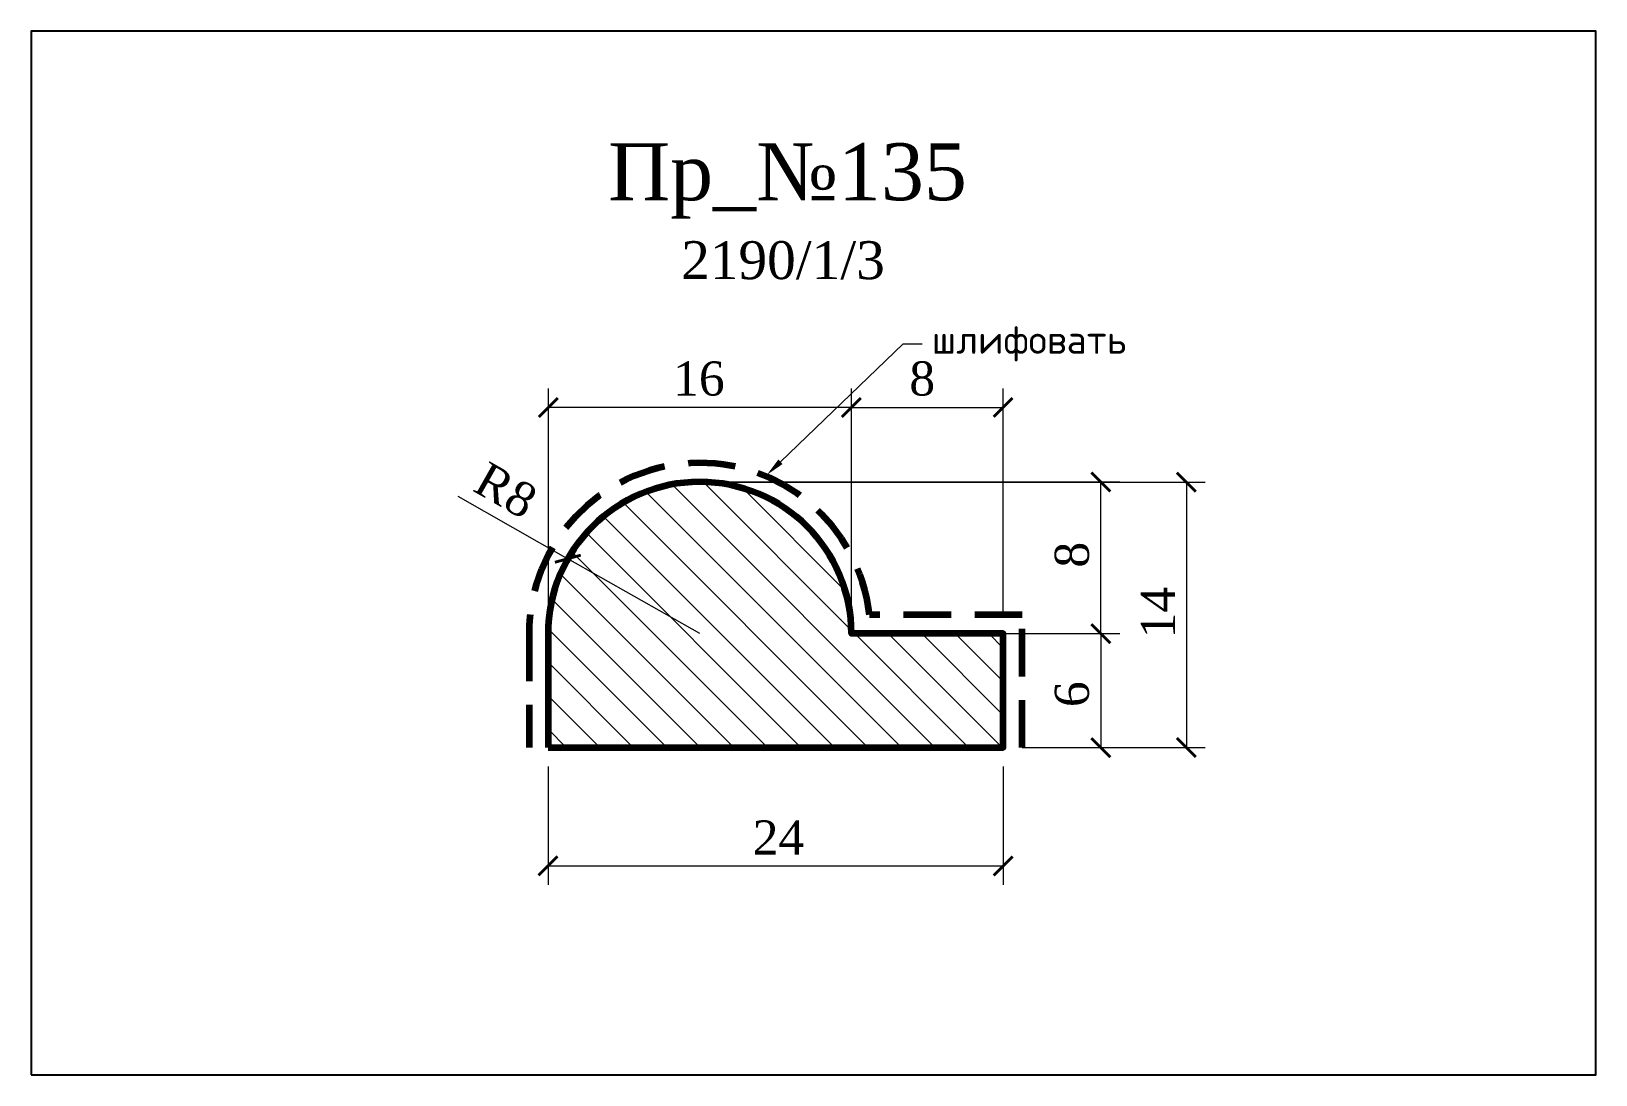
# Model space of a CAD drawing. Header units: millimetres. Extents: x 305012.9 to 305095.4, y -90941.9 to -90886.9.
import ezdxf
from ezdxf import colors
from ezdxf.entities.mleader import LeaderData, LeaderLine
from ezdxf.math import Vec2, Vec3

# ---------------------------------------------------------------- set-up
doc = ezdxf.new("R2010")
doc.units = ezdxf.units.MM
doc.header["$MEASUREMENT"] = 0
doc.linetypes.add('HIDDEN', pattern=[0.375, 0.25, -0.125])
doc.layers.add('Outside panel', color=7, linetype='Continuous', lineweight=18, true_color=0x7f5e57)
doc.layers.add('линия 50', color=1, linetype='Continuous', lineweight=211)
doc.layers.add('служебный слой РАЗМЕРЫ', color=7, linetype='Continuous', lineweight=9)
doc.layers.add('размеры в модели', color=7, linetype='Continuous')
doc.styles.add('ELECT', font='times.ttf')
doc.styles.get("Standard").update_dxf_attribs({"font": 'times.ttf'})
doc.styles.add('ЕСКД профили текст', font='isocpeur.ttf')
doc.dimstyles.new('M_1', dxfattribs={"dimtxt": 1.8, "dimasz": 1, "dimexe": 1, "dimexo": 1, "dimgap": 0.6, "dimtad": 1, "dimdec": 0, "dimdsep": 46, "dimtxsty": 'Standard', "dimblk": 'ARCHTICK', "dimcen": -5, "dimclrd": 7, "dimclre": 7, "dimclrt": 7, "dimadec": 0, "dimazin": 0, "dimtfac": 1, "dimtdec": 0, "dimtmove": 0, "dimatfit": 3, "dimfxl": 1, "dimtolj": 1, "dimtzin": 0, "dimlwd": 5, "dimlwe": 5, "dimarcsym": 0})

# ---------------------------------------------------------------- blocks, each defined once
blk = doc.blocks.new('_ArchTick')
at = {"color": 0, "linetype": 'ByBlock', "const_width": 0.15}
blk.add_lwpolyline([(-0.5, -0.5), (0.5, 0.5)], dxfattribs=at)
blk = doc.blocks.new('*D8')
at = {"layer": 'Defpoints', "color": 0, "ltscale": 1000, "transparency": 16777216}
for p in [(305041.179, -90914.695), (305048.136, -90918.645)]:
    blk.add_point(p, dxfattribs=at)
at = {"layer": 'размеры в модели', "color": 7, "lineweight": 5, "ltscale": 1000, "transparency": 16777216}
for p in [(305035.374, -90911.399), (305048.136, -90918.645)]:
    blk.add_line(p, (305041.179, -90914.695), dxfattribs=at)
at = {"layer": 'размеры в модели', "color": 7, "lineweight": 5, "ltscale": 1000, "transparency": 16777216, "rotation": 330.4144305825287}
blk.add_blockref('_ArchTick', (305041.179, -90914.695), dxfattribs=at)
at = {"layer": 'размеры в модели', "color": 7, "ltscale": 1000, "transparency": 16777216, "insert": (305037.906, -90911.094), "char_height": 1.8, "attachment_point": 5, "rotation": 330.41443}
blk.add_mtext('\\A1;R8', dxfattribs=at)
blk = doc.blocks.new('*D7')
at = {"layer": 'Defpoints', "color": 0, "ltscale": 1000, "transparency": 16777216}
for p in [(305048.226, -90910.645), (305069.287, -90910.645), (305056.136, -90918.645)]:
    blk.add_point(p, dxfattribs=at)
at = {"layer": 'размеры в модели', "color": 7, "lineweight": 5, "ltscale": 1000, "transparency": 16777216}
for p, q in [((305049.226, -90910.645), (305070.287, -90910.645)), ((305069.287, -90918.645), (305069.287, -90910.645)), ((305057.136, -90918.645), (305070.287, -90918.645))]:
    blk.add_line(p, q, dxfattribs=at)
for p, rotation in [((305069.287, -90910.645), 90), ((305069.287, -90918.645), 270)]:
    blk.add_blockref('_ArchTick', p, dxfattribs=dict(at, rotation=rotation))
at = {"layer": 'размеры в модели', "color": 7, "ltscale": 1000, "transparency": 16777216, "insert": (305067.771, -90914.485), "char_height": 1.8, "attachment_point": 5, "rotation": 90}
blk.add_mtext('\\A1;8', dxfattribs=at)
blk = doc.blocks.new('*D6')
at = {"layer": 'Defpoints', "color": 0, "ltscale": 1000, "transparency": 16777216}
for p in [(305064.136, -90918.645), (305064.136, -90924.65), (305069.287, -90924.65)]:
    blk.add_point(p, dxfattribs=at)
at = {"layer": 'размеры в модели', "color": 7, "lineweight": 5, "ltscale": 1000, "transparency": 16777216}
for p, q in [((305065.136, -90918.645), (305070.287, -90918.645)), ((305069.287, -90918.645), (305069.287, -90924.65)), ((305065.136, -90924.65), (305070.287, -90924.65))]:
    blk.add_line(p, q, dxfattribs=at)
for p, rotation in [((305069.287, -90918.645), 90), ((305069.287, -90924.65), 270)]:
    blk.add_blockref('_ArchTick', p, dxfattribs=dict(at, rotation=rotation))
at = {"layer": 'размеры в модели', "color": 7, "ltscale": 1000, "transparency": 16777216, "insert": (305067.771, -90921.836), "char_height": 1.8, "attachment_point": 5, "rotation": 90}
blk.add_mtext('\\A1;6', dxfattribs=at)
blk = doc.blocks.new('*D5')
at = {"layer": 'Defpoints', "color": 0, "ltscale": 1000, "transparency": 16777216}
for p in [(305040.152, -90906.723), (305040.152, -90918.142), (305056.136, -90918.645)]:
    blk.add_point(p, dxfattribs=at)
at = {"layer": 'размеры в модели', "color": 7, "lineweight": 5, "ltscale": 1000, "transparency": 16777216}
for p, q in [((305040.152, -90917.142), (305040.152, -90905.723)), ((305056.136, -90917.645), (305056.136, -90905.723)), ((305056.136, -90906.723), (305040.152, -90906.723))]:
    blk.add_line(p, q, dxfattribs=at)
at = {"layer": 'размеры в модели', "color": 7, "lineweight": 5, "ltscale": 1000, "transparency": 16777216, "rotation": 180}
blk.add_blockref('_ArchTick', (305040.152, -90906.723), dxfattribs=at)
at = {"layer": 'размеры в модели', "color": 7, "lineweight": 5, "ltscale": 1000, "transparency": 16777216}
blk.add_blockref('_ArchTick', (305056.136, -90906.723), dxfattribs=at)
at = {"layer": 'размеры в модели', "color": 7, "ltscale": 1000, "transparency": 16777216, "insert": (305048.091, -90905.207), "char_height": 1.8, "attachment_point": 5}
blk.add_mtext('\\A1;16', dxfattribs=at)
blk = doc.blocks.new('*D4')
at = {"layer": 'Defpoints', "color": 0, "ltscale": 1000, "transparency": 16777216}
for p in [(305064.136, -90906.723), (305056.136, -90918.645), (305064.136, -90918.645)]:
    blk.add_point(p, dxfattribs=at)
at = {"layer": 'размеры в модели', "color": 7, "lineweight": 5, "ltscale": 1000, "transparency": 16777216}
for p, q in [((305056.136, -90917.645), (305056.136, -90905.723)), ((305064.136, -90917.645), (305064.136, -90905.723)), ((305056.136, -90906.723), (305064.136, -90906.723))]:
    blk.add_line(p, q, dxfattribs=at)
at = {"layer": 'размеры в модели', "color": 7, "lineweight": 5, "ltscale": 1000, "transparency": 16777216, "rotation": 180}
blk.add_blockref('_ArchTick', (305056.136, -90906.723), dxfattribs=at)
at = {"layer": 'размеры в модели', "color": 7, "lineweight": 5, "ltscale": 1000, "transparency": 16777216}
blk.add_blockref('_ArchTick', (305064.136, -90906.723), dxfattribs=at)
at = {"layer": 'размеры в модели', "color": 7, "ltscale": 1000, "transparency": 16777216, "insert": (305059.867, -90905.207), "char_height": 1.8, "attachment_point": 5}
blk.add_mtext('\\A1;8', dxfattribs=at)
blk = doc.blocks.new('*D3')
at = {"layer": 'Defpoints', "color": 0, "ltscale": 1000, "transparency": 16777216}
for p in [(305047.783, -90910.653), (305064.136, -90924.645), (305073.797, -90924.645)]:
    blk.add_point(p, dxfattribs=at)
at = {"layer": 'размеры в модели', "color": 7, "lineweight": 5, "ltscale": 1000, "transparency": 16777216}
for p, q in [((305048.783, -90910.653), (305074.797, -90910.653)), ((305073.797, -90910.653), (305073.797, -90924.645)), ((305065.136, -90924.645), (305074.797, -90924.645))]:
    blk.add_line(p, q, dxfattribs=at)
for p, rotation in [((305073.797, -90910.653), 90), ((305073.797, -90924.645), 270)]:
    blk.add_blockref('_ArchTick', p, dxfattribs=dict(at, rotation=rotation))
at = {"layer": 'размеры в модели', "color": 7, "ltscale": 1000, "transparency": 16777216, "insert": (305072.297, -90917.537), "char_height": 1.8, "attachment_point": 5, "rotation": 90}
blk.add_mtext('\\A1;14', dxfattribs=at)
blk = doc.blocks.new('*D2')
at = {"layer": 'Defpoints', "color": 0, "ltscale": 1000, "transparency": 16777216}
for p in [(305040.136, -90924.645), (305064.136, -90924.645), (305064.136, -90930.887)]:
    blk.add_point(p, dxfattribs=at)
at = {"layer": 'размеры в модели', "color": 7, "lineweight": 5, "ltscale": 1000, "transparency": 16777216}
for p, q in [((305040.136, -90925.645), (305040.136, -90931.887)), ((305064.136, -90925.645), (305064.136, -90931.887)), ((305040.136, -90930.887), (305064.136, -90930.887))]:
    blk.add_line(p, q, dxfattribs=at)
at = {"layer": 'размеры в модели', "color": 7, "lineweight": 5, "ltscale": 1000, "transparency": 16777216, "rotation": 180}
blk.add_blockref('_ArchTick', (305040.136, -90930.887), dxfattribs=at)
at = {"layer": 'размеры в модели', "color": 7, "lineweight": 5, "ltscale": 1000, "transparency": 16777216}
blk.add_blockref('_ArchTick', (305064.136, -90930.887), dxfattribs=at)
at = {"layer": 'размеры в модели', "color": 7, "ltscale": 1000, "transparency": 16777216, "insert": (305052.288, -90929.387), "char_height": 1.8, "attachment_point": 5}
blk.add_mtext('\\A1;24', dxfattribs=at)

msp = doc.modelspace()

# ---------------------------------------------------------------- hatches: boundary and pattern name
at = {"layer": 'Outside panel', "ltscale": 1000}
h = msp.add_hatch(dxfattribs=at)
h.set_pattern_fill('ANSI31', color=256, scale=10, angle=90)
h.set_pattern_definition([(135, (-5152.093, -266.9017), (-0.8838834765, -0.8838834765), [])])
h.paths.add_polyline_path([(305040.136, -90918.645), (305040.136, -90924.645), (305064.136, -90924.645), (305064.136, -90918.645), (305056.136, -90918.645, 1)])

# ---------------------------------------------------------------- linework, layer by layer
at = {"color": 6, "ltscale": 1000}
msp.add_lwpolyline([(305012.885, -90941.893), (305095.385, -90941.893), (305095.385, -90886.893), (305012.885, -90886.893)], close=True, dxfattribs=at)
at = {"layer": 'линия 50', "color": 1, "linetype": 'HIDDEN', "ltscale": 10, "true_color": 0xff0909}
msp.add_lwpolyline([(305065.136, -90924.645), (305065.136, -90917.645), (305057.08, -90917.645, 0.945824), (305039.136, -90918.645), (305039.136, -90924.645)], format="xyb", dxfattribs=at)
at = {"layer": 'линия 50', "color": 7}
msp.add_lwpolyline([(305040.136, -90924.645), (305064.136, -90924.645), (305064.136, -90918.645), (305056.136, -90918.645, 1), (305040.136, -90918.645)], format="xyb", close=True, dxfattribs=at)

# ---------------------------------------------------------------- texts
at = {"color": 5, "ltscale": 1000, "style": 'ELECT'}
msp.add_text('Пр_№135', height=3, dxfattribs=at).set_placement((305043.301, -90895.795))
at = {"color": 7, "ltscale": 1000, "style": 'ELECT'}
msp.add_text('2190/1/3', height=2, dxfattribs=at).set_placement((305047.158, -90899.956))

# ---------------------------------------------------------------- dimensions: what is measured, and where the dimension line sits
at = {"layer": 'размеры в модели', "color": 0, "ltscale": 1000}
for base, p1, p2, picture, middle in [((305040.152, -90906.723), (305056.136, -90918.645), (305040.152, -90918.142), '*D5', (305048.091, -90906.723)), ((305064.136, -90906.723), (305056.136, -90918.645), (305064.136, -90918.645), '*D4', (305059.867, -90906.723)), ((305064.136, -90930.887), (305040.136, -90924.645), (305064.136, -90924.645), '*D2', (305052.288, -90930.887))]:
    dim = msp.add_linear_dim(base=base, p1=p1, p2=p2, dimstyle='M_1', override={"dimtxt": 1.8}, dxfattribs=at)
    dim.commit()
    dim.dimension.update_dxf_attribs({"geometry": picture, "text_midpoint": middle, "dimtype": 128})
dim = msp.add_radius_dim(center=(305048.136, -90918.645), mpoint=(305041.179, -90914.695), dimstyle='M_1', override={"dimtxt": 1.8}, dxfattribs=at)
dim.commit()
dim.dimension.update_dxf_attribs({"geometry": '*D8', "text_midpoint": (305037.158, -90912.412), "dimtype": 132})
for base, p1, p2, picture, middle in [((305073.797, -90924.645), (305047.783, -90910.653), (305064.136, -90924.645), '*D3', (305073.797, -90917.537)), ((305069.287, -90910.645), (305056.136, -90918.645), (305048.226, -90910.645), '*D7', (305069.287, -90914.485)), ((305069.287, -90924.65), (305064.136, -90918.645), (305064.136, -90924.65), '*D6', (305069.287, -90921.836))]:
    dim = msp.add_linear_dim(base=base, p1=p1, p2=p2, angle=90, dimstyle='M_1', override={"dimtxt": 1.8}, dxfattribs=at)
    dim.commit()
    dim.dimension.update_dxf_attribs({"geometry": picture, "text_midpoint": middle, "dimtype": 128})

# ---------------------------------------------------------------- leaders
at = {"layer": 'служебный слой РАЗМЕРЫ'}
ml = msp.add_multileader_mtext('Standard', dxfattribs=at)
ml.set_content('\\A1;шлифовать', color=256, style='ЕСКД профили текст')
ml.set_leader_properties(color=256, linetype='ByLayer', lineweight=-1)
ml.build(insert=Vec2(0, 0))
ml.multileader.update_dxf_attribs({"dogleg_length": 1, "arrow_head_size": 1})
ctx = ml.context
ctx.base_point, ctx.char_height, ctx.arrow_head_size, ctx.landing_gap_size, ctx.plane_origin = Vec3(305059.866, -90903.368), 1.5, 1, 0.5, Vec3(305077.61, -90873.172)
notes = []
notes.append((ctx, [(1, (1, 1, 0), (305058.866, -90903.368), (1, 0), 1, [(0, [(305051.672, -90910.277)], 0, [])])]))
ctx.mtext.insert, ctx.mtext.flow_direction = Vec3(305060.366, -90902.393), 5
for ctx, leaders in notes:
    for number, flags, end, landing, length, lines in leaders:
        leader = LeaderData()
        leader.index, (leader.has_last_leader_line, leader.has_dogleg_vector, leader.attachment_direction) = number, flags
        leader.last_leader_point, leader.dogleg_vector, leader.dogleg_length = Vec3(end), Vec3(landing), length
        for number, points, colour, breaks in lines:
            line = LeaderLine()
            line.index, line.vertices, line.color, line.breaks = number, Vec3.list(points), colors.encode_raw_color(colour), breaks
            leader.lines.append(line)
        ctx.leaders.append(leader)

doc.saveas('drawing.dxf')
